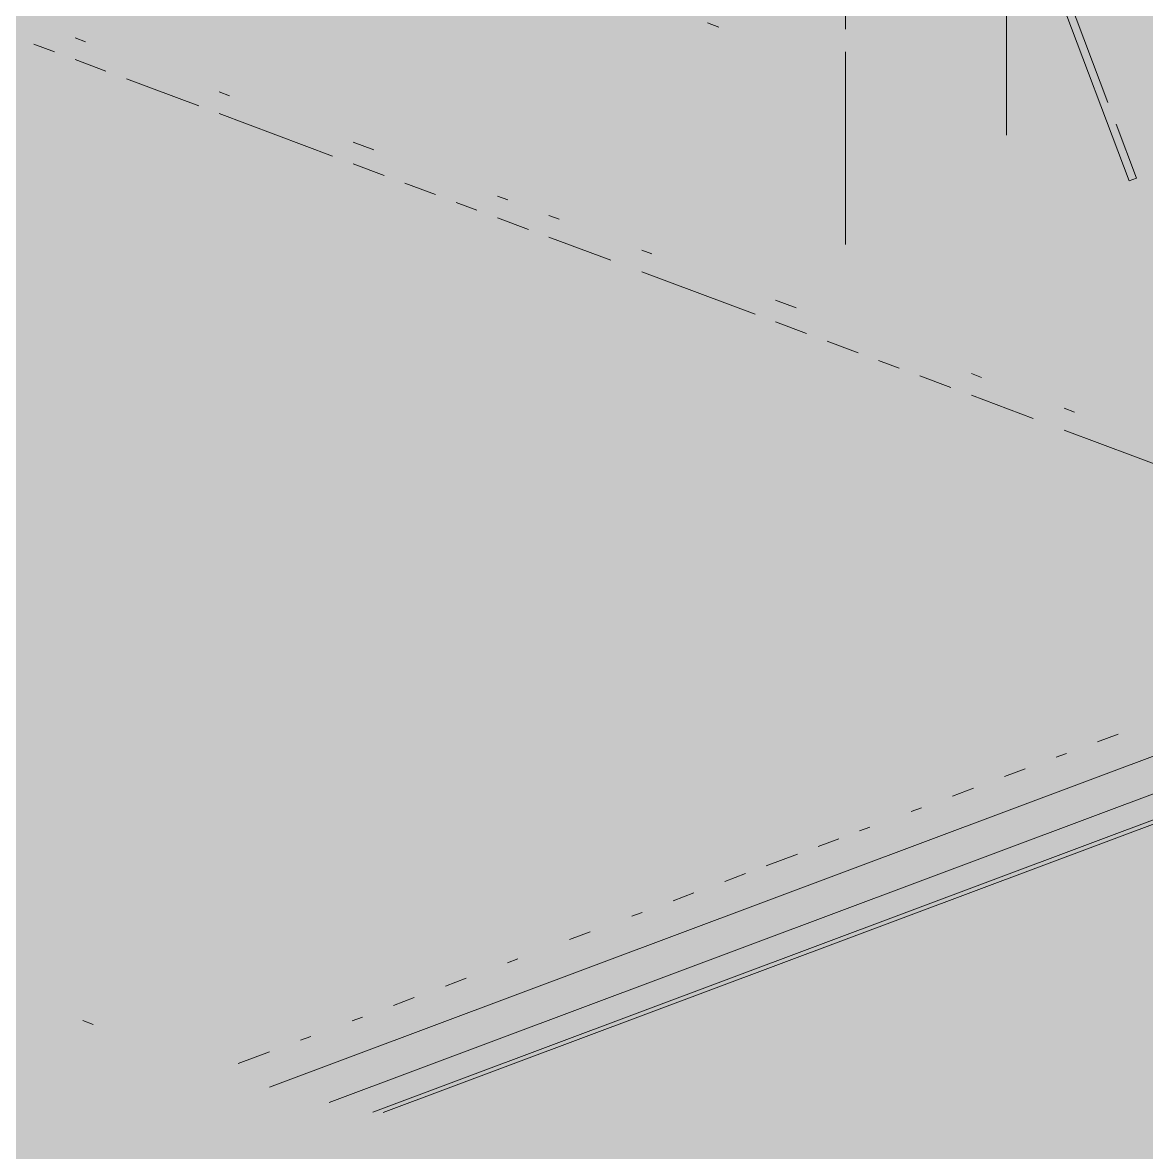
# Paper-space layout '03 3D Building and Roof' of a CAD drawing. Header units: millimetres. Extents: x 5 to 415, y 5 to 292.
# Drawn here: x 89.13 to 95.91, y 80.91 to 87.73 of the extents above; entities that cross this region are included whole.
import ezdxf

# ---------------------------------------------------------------- set-up
doc = ezdxf.new("R2010")
doc.units = ezdxf.units.MM
doc.layers.add('EXISTING', color=7, linetype='Continuous')
doc.layers.add('IMAGES', color=7, linetype='Continuous')

# ---------------------------------------------------------------- blocks, each defined once
blk = doc.blocks.new('SHEET_03')
at = {"layer": 'EXISTING', "color": 250, "lineweight": 9}
for p, q in [((95.0664, 87.0523), (95.0664, 90.4191)), ((95.0664, 88.7357), (95.0664, 87.0523)), ((95.8071, 86.7748), (95.0664, 88.7357)), ((95.1108, 88.7523), (95.6787, 87.249)), ((94.0943, 88.7219), (94.0943, 87.6913)), ((93.261, 87.7286), (93.3305, 87.7026)), ((89.3207, 87.5542), (89.1963, 87.6008)), ((89.445, 87.6387), (89.5072, 87.6154)), ((89.6316, 87.4377), (89.445, 87.5076)), ((94.0943, 87.5539), (94.0943, 87.4165)), ((90.1912, 87.2281), (89.7559, 87.3911)), ((94.0943, 87.4165), (94.0943, 86.3907)), ((90.3155, 87.3126), (90.3777, 87.2893)), ((90.9995, 86.9253), (90.3155, 87.1815)), ((95.728, 87.1183), (95.8515, 86.7915)), ((91.1238, 87.0098), (91.2482, 86.9632)), ((91.3104, 86.8088), (91.1238, 86.8787)), ((91.6213, 86.6924), (91.4347, 86.7622)), ((95.8515, 86.7915), (95.8071, 86.7748)), ((91.87, 86.5992), (91.7456, 86.6458)), ((91.9943, 86.6837), (92.0565, 86.6604)), ((92.1809, 86.4827), (91.9943, 86.5526)), ((92.3052, 86.5673), (92.3674, 86.544)), ((92.6783, 86.2964), (92.3052, 86.4362)), ((92.8648, 86.3576), (92.927, 86.3343)), ((93.5488, 85.9703), (92.8648, 86.2265)), ((93.6731, 86.0548), (93.7975, 86.0082)), ((93.8597, 85.8538), (93.6731, 85.9237)), ((94.1706, 85.7374), (93.984, 85.8073)), ((94.4193, 85.6442), (94.2949, 85.6908)), ((94.7302, 85.5278), (94.5436, 85.5976)), ((94.8545, 85.6123), (94.9167, 85.589)), ((95.2276, 85.3414), (94.8545, 85.4812)), ((95.4141, 85.4027), (95.4763, 85.3794)), ((96.0981, 85.0153), (95.4141, 85.2715)), ((90.6177, 81.3043), (98.3656, 84.2067)), ((98.6632, 84.0898), (90.9779, 81.2108)), ((91.2425, 81.153), (98.7405, 83.9618)), ((91.305, 81.151), (98.6155, 83.8895)), ((95.6163, 83.3895), (95.7413, 83.4363)), ((95.3664, 83.2959), (95.4289, 83.3193)), ((95.054, 83.1788), (95.1789, 83.2257)), ((94.7416, 83.0618), (94.8665, 83.1086)), ((94.4916, 82.9682), (94.5541, 82.9916)), ((94.1792, 82.8512), (94.2417, 82.8746)), ((93.9293, 82.7575), (94.0542, 82.8043)), ((93.6169, 82.6405), (93.8043, 82.7107)), ((93.3669, 82.5469), (93.4919, 82.5937)), ((93.0545, 82.4298), (93.1795, 82.4767)), ((92.8046, 82.3362), (92.8671, 82.3596)), ((92.4297, 82.1958), (92.5547, 82.2426)), ((92.0548, 82.0553), (92.1173, 82.0787)), ((91.6799, 81.9149), (91.8049, 81.9617)), ((91.3675, 81.7979), (91.4925, 81.8447)), ((91.1176, 81.7042), (91.18, 81.7276)), ((89.5534, 81.6826), (89.4912, 81.7059)), ((90.8051, 81.5872), (90.8676, 81.6106)), ((90.4303, 81.4468), (90.6177, 81.517))]:
    blk.add_line(p, q, dxfattribs=at)
at = {"layer": 'IMAGES', "color": 7}
for points in [[(93.9528, 87.4857), (94.2955, 87.4857), (93.9528, 90.5714), (94.2955, 90.5714)], [(94.2955, 87.4857), (94.4669, 87.4857), (94.2955, 90.4), (94.4669, 90.4)], [(94.4669, 87.4857), (94.8096, 87.4857), (94.4669, 90.2286), (94.8096, 90.2286)], [(94.8096, 87.4857), (94.981, 87.4857), (94.8096, 88.5143), (94.981, 88.5143)], [(94.981, 86.9714), (95.1523, 86.9714), (94.981, 88.1714), (95.1523, 88.1714)], [(95.6664, 87.6571), (95.8378, 87.6571), (95.6664, 88), (95.8378, 88)], [(88.8119, 87.6571), (89.1546, 87.6571), (88.8119, 87.8286), (89.1546, 87.8286)], [(89.1546, 87.6571), (89.326, 87.6571), (89.1546, 87.8286), (89.326, 87.8286)], [(89.326, 87.6571), (89.4974, 87.6571), (89.326, 87.8286), (89.4974, 87.8286)], [(89.4974, 87.6571), (89.6687, 87.6571), (89.4974, 87.8286), (89.6687, 87.8286)], [(89.6687, 87.6571), (89.8401, 87.6571), (89.6687, 87.8286), (89.8401, 87.8286)], [(89.8401, 87.6571), (90.3542, 87.6571), (89.8401, 87.8286), (90.3542, 87.8286)], [(90.3542, 87.6571), (90.5255, 87.6571), (90.3542, 87.8286), (90.5255, 87.8286)], [(90.5255, 87.6571), (92.0678, 87.6571), (90.5255, 87.8286), (92.0678, 87.8286)], [(92.0678, 87.6571), (92.4105, 87.6571), (92.0678, 87.8286), (92.4105, 87.8286)], [(92.4105, 87.6571), (92.5819, 87.6571), (92.4105, 87.8286), (92.5819, 87.8286)], [(92.5819, 87.6571), (92.7533, 87.6571), (92.5819, 87.8286), (92.7533, 87.8286)], [(92.7533, 87.6571), (92.9246, 87.6571), (92.7533, 87.8286), (92.9246, 87.8286)], [(92.9246, 87.6571), (93.096, 87.6571), (92.9246, 87.8286), (93.096, 87.8286)], [(93.096, 87.6571), (93.2674, 87.6571), (93.096, 87.8286), (93.2674, 87.8286)], [(93.2674, 87.6571), (93.4387, 87.6571), (93.2674, 87.8286), (93.4387, 87.8286)], [(93.4387, 87.6571), (93.6101, 87.6571), (93.4387, 87.8286), (93.6101, 87.8286)], [(93.6101, 87.6571), (93.9528, 87.6571), (93.6101, 87.8286), (93.9528, 87.8286)], [(95.1523, 87.4857), (95.3237, 87.4857), (95.1523, 87.8286), (95.3237, 87.8286)], [(95.3237, 87.6571), (95.4951, 87.6571), (95.3237, 87.8286), (95.4951, 87.8286)], [(95.4951, 87.6571), (95.6664, 87.6571), (95.4951, 87.8286), (95.6664, 87.8286)], [(95.8378, 87.6571), (97.7228, 87.6571), (95.8378, 87.8286), (97.7228, 87.8286)], [(88.9833, 87.3143), (89.1546, 87.3143), (88.9833, 87.6571), (89.1546, 87.6571)], [(89.1546, 87.4857), (89.4974, 87.4857), (89.1546, 87.6571), (89.4974, 87.6571)], [(89.4974, 87.4857), (89.8401, 87.4857), (89.4974, 87.6571), (89.8401, 87.6571)], [(89.8401, 87.4857), (90.8683, 87.4857), (89.8401, 87.6571), (90.8683, 87.6571)], [(90.8683, 87.4857), (91.3824, 87.4857), (90.8683, 87.6571), (91.3824, 87.6571)], [(91.3824, 87.4857), (91.5537, 87.4857), (91.3824, 87.6571), (91.5537, 87.6571)], [(91.5537, 87.4857), (92.5819, 87.4857), (91.5537, 87.6571), (92.5819, 87.6571)], [(92.5819, 87.4857), (92.7533, 87.4857), (92.5819, 87.6571), (92.7533, 87.6571)], [(92.7533, 87.4857), (92.9246, 87.4857), (92.7533, 87.6571), (92.9246, 87.6571)], [(92.9246, 87.4857), (93.096, 87.4857), (92.9246, 87.6571), (93.096, 87.6571)], [(93.096, 87.4857), (93.2674, 87.4857), (93.096, 87.6571), (93.2674, 87.6571)], [(93.2674, 87.4857), (93.4387, 87.4857), (93.2674, 87.6571), (93.4387, 87.6571)], [(93.4387, 87.4857), (93.6101, 87.4857), (93.4387, 87.6571), (93.6101, 87.6571)], [(93.6101, 87.4857), (93.7814, 87.4857), (93.6101, 87.6571), (93.7814, 87.6571)], [(93.7814, 87.4857), (93.9528, 87.4857), (93.7814, 87.6571), (93.9528, 87.6571)], [(95.3237, 87.4857), (95.4951, 87.4857), (95.3237, 87.6571), (95.4951, 87.6571)], [(95.4951, 87.4857), (95.6664, 87.4857), (95.4951, 87.6571), (95.6664, 87.6571)], [(95.6664, 87.4857), (95.8378, 87.4857), (95.6664, 87.6571), (95.8378, 87.6571)], [(95.8378, 87.4857), (97.3801, 87.4857), (95.8378, 87.6571), (97.3801, 87.6571)], [(89.1546, 87.3143), (89.326, 87.3143), (89.1546, 87.4857), (89.326, 87.4857)], [(89.326, 87.3143), (89.4974, 87.3143), (89.326, 87.4857), (89.4974, 87.4857)], [(89.4974, 87.3143), (89.6687, 87.3143), (89.4974, 87.4857), (89.6687, 87.4857)], [(89.6687, 87.3143), (90.1828, 87.3143), (89.6687, 87.4857), (90.1828, 87.4857)], [(90.1828, 87.3143), (90.5255, 87.3143), (90.1828, 87.4857), (90.5255, 87.4857)], [(90.5255, 87.3143), (90.6969, 87.3143), (90.5255, 87.4857), (90.6969, 87.4857)], [(90.6969, 87.3143), (91.211, 87.3143), (90.6969, 87.4857), (91.211, 87.4857)], [(91.211, 87.1429), (91.3824, 87.1429), (91.211, 87.4857), (91.3824, 87.4857)], [(91.3824, 87.3143), (91.5537, 87.3143), (91.3824, 87.4857), (91.5537, 87.4857)], [(91.5537, 87.3143), (91.7251, 87.3143), (91.5537, 87.4857), (91.7251, 87.4857)], [(91.7251, 87.3143), (93.2674, 87.3143), (91.7251, 87.4857), (93.2674, 87.4857)], [(93.2674, 87.3143), (93.6101, 87.3143), (93.2674, 87.4857), (93.6101, 87.4857)], [(93.6101, 87.3143), (93.7814, 87.3143), (93.6101, 87.4857), (93.7814, 87.4857)], [(93.7814, 87.3143), (93.9528, 87.3143), (93.7814, 87.4857), (93.9528, 87.4857)], [(93.9528, 87.3143), (94.2955, 87.3143), (93.9528, 87.4857), (94.2955, 87.4857)], [(94.2955, 87.3143), (94.4669, 87.3143), (94.2955, 87.4857), (94.4669, 87.4857)], [(94.4669, 87.3143), (94.6383, 87.3143), (94.4669, 87.4857), (94.6383, 87.4857)], [(94.6383, 87.3143), (94.981, 87.3143), (94.6383, 87.4857), (94.981, 87.4857)], [(95.1523, 87.3143), (95.3237, 87.3143), (95.1523, 87.4857), (95.3237, 87.4857)], [(95.3237, 87.3143), (95.4951, 87.3143), (95.3237, 87.4857), (95.4951, 87.4857)], [(95.4951, 87.3143), (95.6664, 87.3143), (95.4951, 87.4857), (95.6664, 87.4857)], [(95.6664, 87.3143), (95.8378, 87.3143), (95.6664, 87.4857), (95.8378, 87.4857)], [(95.8378, 86.9714), (96.0092, 86.9714), (95.8378, 87.4857), (96.0092, 87.4857)], [(88.9833, 87.1429), (89.326, 87.1429), (88.9833, 87.3143), (89.326, 87.3143)], [(89.326, 87.1429), (89.4974, 87.1429), (89.326, 87.3143), (89.4974, 87.3143)], [(89.4974, 87.1429), (89.6687, 87.1429), (89.4974, 87.3143), (89.6687, 87.3143)], [(89.6687, 87.1429), (89.8401, 87.1429), (89.6687, 87.3143), (89.8401, 87.3143)], [(89.8401, 87.1429), (90.1828, 87.1429), (89.8401, 87.3143), (90.1828, 87.3143)], [(90.1828, 87.1429), (90.3542, 87.1429), (90.1828, 87.3143), (90.3542, 87.3143)], [(90.3542, 87.1429), (90.5255, 87.1429), (90.3542, 87.3143), (90.5255, 87.3143)], [(90.5255, 87.1429), (90.8683, 87.1429), (90.5255, 87.3143), (90.8683, 87.3143)], [(90.8683, 87.1429), (91.0396, 87.1429), (90.8683, 87.3143), (91.0396, 87.3143)], [(91.0396, 87.1429), (91.211, 87.1429), (91.0396, 87.3143), (91.211, 87.3143)], [(91.3824, 87.1429), (91.5537, 87.1429), (91.3824, 87.3143), (91.5537, 87.3143)], [(91.5537, 87.1429), (91.7251, 87.1429), (91.5537, 87.3143), (91.7251, 87.3143)], [(91.7251, 87.1429), (93.6101, 87.1429), (91.7251, 87.3143), (93.6101, 87.3143)], [(93.6101, 87.1429), (93.7814, 87.1429), (93.6101, 87.3143), (93.7814, 87.3143)], [(93.7814, 86.4571), (93.9528, 86.4571), (93.7814, 87.3143), (93.9528, 87.3143)], [(93.9528, 87.1429), (94.1242, 87.1429), (93.9528, 87.3143), (94.1242, 87.3143)], [(94.1242, 87.1429), (94.2955, 87.1429), (94.1242, 87.3143), (94.2955, 87.3143)], [(94.2955, 87.1429), (94.6383, 87.1429), (94.2955, 87.3143), (94.6383, 87.3143)], [(94.6383, 87.1429), (94.981, 87.1429), (94.6383, 87.3143), (94.981, 87.3143)], [(95.1523, 87.1429), (95.4951, 87.1429), (95.1523, 87.3143), (95.4951, 87.3143)], [(95.4951, 87.1429), (95.6664, 87.1429), (95.4951, 87.3143), (95.6664, 87.3143)], [(95.6664, 87.1429), (95.8378, 87.1429), (95.6664, 87.3143), (95.8378, 87.3143)], [(88.6405, 86.9714), (89.8401, 86.9714), (88.6405, 87.1429), (89.8401, 87.1429)], [(89.8401, 86.9714), (90.0115, 86.9714), (89.8401, 87.1429), (90.0115, 87.1429)], [(90.0115, 86.9714), (90.1828, 86.9714), (90.0115, 87.1429), (90.1828, 87.1429)], [(90.1828, 86.9714), (90.5255, 86.9714), (90.1828, 87.1429), (90.5255, 87.1429)], [(90.5255, 86.9714), (90.6969, 86.9714), (90.5255, 87.1429), (90.6969, 87.1429)], [(90.6969, 86.9714), (90.8683, 86.9714), (90.6969, 87.1429), (90.8683, 87.1429)], [(90.8683, 86.9714), (91.0396, 86.9714), (90.8683, 87.1429), (91.0396, 87.1429)], [(91.0396, 86.9714), (91.211, 86.9714), (91.0396, 87.1429), (91.211, 87.1429)], [(91.211, 86.9714), (91.3824, 86.9714), (91.211, 87.1429), (91.3824, 87.1429)], [(91.3824, 86.9714), (91.5537, 86.9714), (91.3824, 87.1429), (91.5537, 87.1429)], [(91.5537, 86.9714), (91.7251, 86.9714), (91.5537, 87.1429), (91.7251, 87.1429)], [(91.7251, 86.9714), (91.8964, 86.9714), (91.7251, 87.1429), (91.8964, 87.1429)], [(91.8964, 86.9714), (92.0678, 86.9714), (91.8964, 87.1429), (92.0678, 87.1429)], [(92.0678, 86.9714), (92.2392, 86.9714), (92.0678, 87.1429), (92.2392, 87.1429)], [(92.2392, 86.9714), (93.7814, 86.9714), (92.2392, 87.1429), (93.7814, 87.1429)], [(93.9528, 86.6286), (94.2955, 86.6286), (93.9528, 87.1429), (94.2955, 87.1429)], [(94.2955, 86.9714), (94.4669, 86.9714), (94.2955, 87.1429), (94.4669, 87.1429)], [(94.4669, 86.9714), (94.6383, 86.9714), (94.4669, 87.1429), (94.6383, 87.1429)], [(94.6383, 86.9714), (94.981, 86.9714), (94.6383, 87.1429), (94.981, 87.1429)], [(95.1523, 86.9714), (95.3237, 86.9714), (95.1523, 87.1429), (95.3237, 87.1429)], [(95.3237, 86.9714), (95.4951, 86.9714), (95.3237, 87.1429), (95.4951, 87.1429)], [(95.4951, 86.9714), (95.6664, 86.9714), (95.4951, 87.1429), (95.6664, 87.1429)], [(95.6664, 86.9714), (95.8378, 86.9714), (95.6664, 87.1429), (95.8378, 87.1429)], [(87.7837, 86.8), (90.1828, 86.8), (87.7837, 86.9714), (90.1828, 86.9714)], [(90.1828, 86.8), (90.5255, 86.8), (90.1828, 86.9714), (90.5255, 86.9714)], [(90.5255, 86.8), (90.6969, 86.8), (90.5255, 86.9714), (90.6969, 86.9714)], [(90.6969, 86.8), (90.8683, 86.8), (90.6969, 86.9714), (90.8683, 86.9714)], [(90.8683, 86.8), (91.0396, 86.8), (90.8683, 86.9714), (91.0396, 86.9714)], [(91.0396, 86.8), (91.3824, 86.8), (91.0396, 86.9714), (91.3824, 86.9714)], [(91.3824, 86.8), (91.5537, 86.8), (91.3824, 86.9714), (91.5537, 86.9714)], [(91.5537, 86.8), (91.8964, 86.8), (91.5537, 86.9714), (91.8964, 86.9714)], [(91.8964, 86.8), (92.0678, 86.8), (91.8964, 86.9714), (92.0678, 86.9714)], [(92.0678, 86.8), (92.5819, 86.8), (92.0678, 86.9714), (92.5819, 86.9714)], [(92.5819, 86.8), (92.9246, 86.8), (92.5819, 86.9714), (92.9246, 86.9714)], [(92.9246, 86.8), (93.096, 86.8), (92.9246, 86.9714), (93.096, 86.9714)], [(93.096, 86.8), (93.2674, 86.8), (93.096, 86.9714), (93.2674, 86.9714)], [(93.2674, 86.8), (93.7814, 86.8), (93.2674, 86.9714), (93.7814, 86.9714)], [(94.2955, 86.2857), (94.4669, 86.2857), (94.2955, 86.9714), (94.4669, 86.9714)], [(94.4669, 86.8), (94.6383, 86.8), (94.4669, 86.9714), (94.6383, 86.9714)], [(94.6383, 86.8), (94.981, 86.8), (94.6383, 86.9714), (94.981, 86.9714)], [(94.981, 86.8), (95.1523, 86.8), (94.981, 86.9714), (95.1523, 86.9714)], [(95.1523, 86.8), (95.3237, 86.8), (95.1523, 86.9714), (95.3237, 86.9714)], [(95.3237, 86.8), (95.4951, 86.8), (95.3237, 86.9714), (95.4951, 86.9714)], [(95.4951, 86.6286), (95.6664, 86.6286), (95.4951, 86.9714), (95.6664, 86.9714)], [(95.6664, 86.6286), (95.8378, 86.6286), (95.6664, 86.9714), (95.8378, 86.9714)], [(95.8378, 86.8), (96.0092, 86.8), (95.8378, 86.9714), (96.0092, 86.9714)], [(87.441, 86.6286), (90.6969, 86.6286), (87.441, 86.8), (90.6969, 86.8)], [(90.6969, 86.6286), (90.8683, 86.6286), (90.6969, 86.8), (90.8683, 86.8)], [(90.8683, 86.6286), (91.0396, 86.6286), (90.8683, 86.8), (91.0396, 86.8)], [(91.0396, 86.6286), (91.3824, 86.6286), (91.0396, 86.8), (91.3824, 86.8)], [(91.3824, 86.6286), (91.7251, 86.6286), (91.3824, 86.8), (91.7251, 86.8)], [(91.7251, 86.6286), (92.0678, 86.6286), (91.7251, 86.8), (92.0678, 86.8)], [(92.0678, 86.6286), (92.4105, 86.6286), (92.0678, 86.8), (92.4105, 86.8)], [(92.4105, 86.6286), (92.5819, 86.6286), (92.4105, 86.8), (92.5819, 86.8)], [(92.5819, 86.6286), (93.096, 86.6286), (92.5819, 86.8), (93.096, 86.8)], [(93.096, 86.6286), (93.2674, 86.6286), (93.096, 86.8), (93.2674, 86.8)], [(93.2674, 86.6286), (93.4387, 86.6286), (93.2674, 86.8), (93.4387, 86.8)], [(93.4387, 86.6286), (93.7814, 86.6286), (93.4387, 86.8), (93.7814, 86.8)], [(94.4669, 86.6286), (94.981, 86.6286), (94.4669, 86.8), (94.981, 86.8)], [(94.981, 86.6286), (95.1523, 86.6286), (94.981, 86.8), (95.1523, 86.8)], [(95.1523, 86.6286), (95.4951, 86.6286), (95.1523, 86.8), (95.4951, 86.8)], [(95.8378, 86.6286), (96.0092, 86.6286), (95.8378, 86.8), (96.0092, 86.8)], [(87.2696, 86.4571), (91.211, 86.4571), (87.2696, 86.6286), (91.211, 86.6286)], [(91.211, 86.4571), (91.3824, 86.4571), (91.211, 86.6286), (91.3824, 86.6286)], [(91.3824, 86.4571), (91.5537, 86.4571), (91.3824, 86.6286), (91.5537, 86.6286)], [(91.5537, 86.4571), (91.7251, 86.4571), (91.5537, 86.6286), (91.7251, 86.6286)], [(91.7251, 86.4571), (91.8964, 86.4571), (91.7251, 86.6286), (91.8964, 86.6286)], [(91.8964, 86.4571), (92.0678, 86.4571), (91.8964, 86.6286), (92.0678, 86.6286)], [(92.0678, 86.4571), (92.2392, 86.4571), (92.0678, 86.6286), (92.2392, 86.6286)], [(92.2392, 86.4571), (92.4105, 86.4571), (92.2392, 86.6286), (92.4105, 86.6286)], [(92.4105, 86.4571), (92.5819, 86.4571), (92.4105, 86.6286), (92.5819, 86.6286)], [(92.5819, 86.4571), (93.096, 86.4571), (92.5819, 86.6286), (93.096, 86.6286)], [(93.096, 86.4571), (93.2674, 86.4571), (93.096, 86.6286), (93.2674, 86.6286)], [(93.2674, 86.4571), (93.4387, 86.4571), (93.2674, 86.6286), (93.4387, 86.6286)], [(93.4387, 86.4571), (93.6101, 86.4571), (93.4387, 86.6286), (93.6101, 86.6286)], [(93.6101, 86.4571), (93.7814, 86.4571), (93.6101, 86.6286), (93.7814, 86.6286)], [(93.9528, 86.4571), (94.1242, 86.4571), (93.9528, 86.6286), (94.1242, 86.6286)], [(94.1242, 86.4571), (94.2955, 86.4571), (94.1242, 86.6286), (94.2955, 86.6286)], [(94.4669, 86.4571), (95.4951, 86.4571), (94.4669, 86.6286), (95.4951, 86.6286)], [(95.4951, 86.4571), (95.8378, 86.4571), (95.4951, 86.6286), (95.8378, 86.6286)], [(95.8378, 86.4571), (96.0092, 86.4571), (95.8378, 86.6286), (96.0092, 86.6286)], [(86.4128, 86.2857), (91.7251, 86.2857), (86.4128, 86.4571), (91.7251, 86.4571)], [(91.7251, 86.2857), (91.8964, 86.2857), (91.7251, 86.4571), (91.8964, 86.4571)], [(91.8964, 86.2857), (92.0678, 86.2857), (91.8964, 86.4571), (92.0678, 86.4571)], [(92.0678, 86.2857), (92.2392, 86.2857), (92.0678, 86.4571), (92.2392, 86.4571)], [(92.2392, 86.2857), (92.4105, 86.2857), (92.2392, 86.4571), (92.4105, 86.4571)], [(92.4105, 86.2857), (92.5819, 86.2857), (92.4105, 86.4571), (92.5819, 86.4571)], [(92.5819, 86.2857), (92.7533, 86.2857), (92.5819, 86.4571), (92.7533, 86.4571)], [(92.7533, 86.2857), (92.9246, 86.2857), (92.7533, 86.4571), (92.9246, 86.4571)], [(92.9246, 86.2857), (93.096, 86.2857), (92.9246, 86.4571), (93.096, 86.4571)], [(93.096, 86.2857), (93.4387, 86.2857), (93.096, 86.4571), (93.4387, 86.4571)], [(93.4387, 86.2857), (93.7814, 86.2857), (93.4387, 86.4571), (93.7814, 86.4571)], [(93.7814, 86.2857), (93.9528, 86.2857), (93.7814, 86.4571), (93.9528, 86.4571)], [(93.9528, 86.2857), (94.2955, 86.2857), (93.9528, 86.4571), (94.2955, 86.4571)], [(94.4669, 86.2857), (95.8378, 86.2857), (94.4669, 86.4571), (95.8378, 86.4571)], [(95.8378, 86.2857), (96.1805, 86.2857), (95.8378, 86.4571), (96.1805, 86.4571)], [(86.4128, 86.1143), (92.0678, 86.1143), (86.4128, 86.2857), (92.0678, 86.2857)], [(92.0678, 86.1143), (92.2392, 86.1143), (92.0678, 86.2857), (92.2392, 86.2857)], [(92.2392, 86.1143), (92.4105, 86.1143), (92.2392, 86.2857), (92.4105, 86.2857)], [(92.4105, 86.1143), (92.5819, 86.1143), (92.4105, 86.2857), (92.5819, 86.2857)], [(92.5819, 86.1143), (92.7533, 86.1143), (92.5819, 86.2857), (92.7533, 86.2857)], [(92.7533, 86.1143), (92.9246, 86.1143), (92.7533, 86.2857), (92.9246, 86.2857)], [(92.9246, 86.1143), (93.096, 86.1143), (92.9246, 86.2857), (93.096, 86.2857)], [(93.096, 86.1143), (93.2674, 86.1143), (93.096, 86.2857), (93.2674, 86.2857)], [(93.2674, 86.1143), (93.4387, 86.1143), (93.2674, 86.2857), (93.4387, 86.2857)], [(93.4387, 86.1143), (93.6101, 86.1143), (93.4387, 86.2857), (93.6101, 86.2857)], [(93.6101, 86.1143), (94.2955, 86.1143), (93.6101, 86.2857), (94.2955, 86.2857)], [(94.2955, 86.1143), (94.6383, 86.1143), (94.2955, 86.2857), (94.6383, 86.2857)], [(94.6383, 86.1143), (96.3519, 86.1143), (94.6383, 86.2857), (96.3519, 86.2857)], [(85.7274, 85.9429), (92.5819, 85.9429), (85.7274, 86.1143), (92.5819, 86.1143)], [(92.5819, 85.9429), (92.7533, 85.9429), (92.5819, 86.1143), (92.7533, 86.1143)], [(92.7533, 85.9429), (92.9246, 85.9429), (92.7533, 86.1143), (92.9246, 86.1143)], [(92.9246, 85.9429), (93.096, 85.9429), (92.9246, 86.1143), (93.096, 86.1143)], [(93.096, 85.9429), (93.4387, 85.9429), (93.096, 86.1143), (93.4387, 86.1143)], [(93.4387, 85.9429), (93.6101, 85.9429), (93.4387, 86.1143), (93.6101, 86.1143)], [(93.6101, 85.9429), (93.7814, 85.9429), (93.6101, 86.1143), (93.7814, 86.1143)], [(93.7814, 85.9429), (93.9528, 85.9429), (93.7814, 86.1143), (93.9528, 86.1143)], [(93.9528, 85.9429), (94.1242, 85.9429), (93.9528, 86.1143), (94.1242, 86.1143)], [(94.1242, 85.9429), (94.4669, 85.9429), (94.1242, 86.1143), (94.4669, 86.1143)], [(94.4669, 85.9429), (94.6383, 85.9429), (94.4669, 86.1143), (94.6383, 86.1143)], [(94.6383, 85.9429), (94.8096, 85.9429), (94.6383, 86.1143), (94.8096, 86.1143)], [(94.8096, 85.9429), (94.981, 85.9429), (94.8096, 86.1143), (94.981, 86.1143)], [(94.981, 85.9429), (95.1523, 85.9429), (94.981, 86.1143), (95.1523, 86.1143)], [(95.1523, 85.9429), (96.866, 85.9429), (95.1523, 86.1143), (96.866, 86.1143)], [(85.2133, 85.7714), (92.7533, 85.7714), (85.2133, 85.9429), (92.7533, 85.9429)], [(92.7533, 85.7714), (92.9246, 85.7714), (92.7533, 85.9429), (92.9246, 85.9429)], [(92.9246, 85.7714), (93.2674, 85.7714), (92.9246, 85.9429), (93.2674, 85.9429)], [(93.2674, 85.7714), (93.4387, 85.7714), (93.2674, 85.9429), (93.4387, 85.9429)], [(93.4387, 85.7714), (93.6101, 85.7714), (93.4387, 85.9429), (93.6101, 85.9429)], [(93.6101, 85.7714), (93.9528, 85.7714), (93.6101, 85.9429), (93.9528, 85.9429)], [(93.9528, 85.7714), (94.4669, 85.7714), (93.9528, 85.9429), (94.4669, 85.9429)], [(94.4669, 85.7714), (94.6383, 85.7714), (94.4669, 85.9429), (94.6383, 85.9429)], [(94.6383, 85.7714), (94.8096, 85.7714), (94.6383, 85.9429), (94.8096, 85.9429)], [(94.8096, 85.7714), (94.981, 85.7714), (94.8096, 85.9429), (94.981, 85.9429)], [(94.981, 85.7714), (95.1523, 85.7714), (94.981, 85.9429), (95.1523, 85.9429)], [(95.1523, 85.7714), (95.4951, 85.7714), (95.1523, 85.9429), (95.4951, 85.9429)], [(95.4951, 85.7714), (97.2087, 85.7714), (95.4951, 85.9429), (97.2087, 85.9429)], [(84.6992, 85.6), (92.2392, 85.6), (84.6992, 85.7714), (92.2392, 85.7714)], [(92.2392, 85.6), (92.4105, 85.6), (92.2392, 85.7714), (92.4105, 85.7714)], [(92.4105, 85.6), (92.5819, 85.6), (92.4105, 85.7714), (92.5819, 85.7714)], [(92.5819, 85.6), (92.7533, 85.6), (92.5819, 85.7714), (92.7533, 85.7714)], [(92.7533, 85.6), (92.9246, 85.6), (92.7533, 85.7714), (92.9246, 85.7714)], [(92.9246, 85.6), (93.096, 85.6), (92.9246, 85.7714), (93.096, 85.7714)], [(93.096, 85.6), (93.2674, 85.6), (93.096, 85.7714), (93.2674, 85.7714)], [(93.2674, 85.6), (93.4387, 85.6), (93.2674, 85.7714), (93.4387, 85.7714)], [(93.4387, 85.6), (93.6101, 85.6), (93.4387, 85.7714), (93.6101, 85.7714)], [(93.6101, 85.6), (93.9528, 85.6), (93.6101, 85.7714), (93.9528, 85.7714)], [(93.9528, 85.6), (94.4669, 85.6), (93.9528, 85.7714), (94.4669, 85.7714)], [(94.4669, 85.6), (94.6383, 85.6), (94.4669, 85.7714), (94.6383, 85.7714)], [(94.6383, 85.6), (94.8096, 85.6), (94.6383, 85.7714), (94.8096, 85.7714)], [(94.8096, 85.6), (94.981, 85.6), (94.8096, 85.7714), (94.981, 85.7714)], [(94.981, 85.6), (95.1523, 85.6), (94.981, 85.7714), (95.1523, 85.7714)], [(95.1523, 85.6), (95.8378, 85.6), (95.1523, 85.7714), (95.8378, 85.7714)], [(95.8378, 85.6), (96.0092, 85.6), (95.8378, 85.7714), (96.0092, 85.7714)], [(84.3565, 85.4286), (92.0678, 85.4286), (84.3565, 85.6), (92.0678, 85.6)], [(92.0678, 85.4286), (92.2392, 85.4286), (92.0678, 85.6), (92.2392, 85.6)], [(92.2392, 85.4286), (92.4105, 85.4286), (92.2392, 85.6), (92.4105, 85.6)], [(92.4105, 85.4286), (92.5819, 85.4286), (92.4105, 85.6), (92.5819, 85.6)], [(92.5819, 85.4286), (92.7533, 85.4286), (92.5819, 85.6), (92.7533, 85.6)], [(92.7533, 85.4286), (92.9246, 85.4286), (92.7533, 85.6), (92.9246, 85.6)], [(92.9246, 85.4286), (93.2674, 85.4286), (92.9246, 85.6), (93.2674, 85.6)], [(93.2674, 85.4286), (93.9528, 85.4286), (93.2674, 85.6), (93.9528, 85.6)], [(93.9528, 85.4286), (94.1242, 85.4286), (93.9528, 85.6), (94.1242, 85.6)], [(94.1242, 85.4286), (94.2955, 85.4286), (94.1242, 85.6), (94.2955, 85.6)], [(94.2955, 85.4286), (94.6383, 85.4286), (94.2955, 85.6), (94.6383, 85.6)], [(94.6383, 85.4286), (94.8096, 85.4286), (94.6383, 85.6), (94.8096, 85.6)], [(94.8096, 85.4286), (95.1523, 85.4286), (94.8096, 85.6), (95.1523, 85.6)], [(95.1523, 85.4286), (96.1805, 85.4286), (95.1523, 85.6), (96.1805, 85.6)], [(84.0137, 85.2571), (91.5537, 85.2571), (84.0137, 85.4286), (91.5537, 85.4286)], [(91.5537, 85.2571), (91.7251, 85.2571), (91.5537, 85.4286), (91.7251, 85.4286)], [(91.7251, 85.2571), (91.8964, 85.2571), (91.7251, 85.4286), (91.8964, 85.4286)], [(91.8964, 85.2571), (92.0678, 85.2571), (91.8964, 85.4286), (92.0678, 85.4286)], [(92.0678, 85.2571), (92.2392, 85.2571), (92.0678, 85.4286), (92.2392, 85.4286)], [(92.2392, 85.2571), (92.4105, 85.2571), (92.2392, 85.4286), (92.4105, 85.4286)], [(92.4105, 85.2571), (92.5819, 85.2571), (92.4105, 85.4286), (92.5819, 85.4286)], [(92.5819, 85.2571), (92.7533, 85.2571), (92.5819, 85.4286), (92.7533, 85.4286)], [(92.7533, 85.2571), (92.9246, 85.2571), (92.7533, 85.4286), (92.9246, 85.4286)], [(92.9246, 85.2571), (94.1242, 85.2571), (92.9246, 85.4286), (94.1242, 85.4286)], [(94.1242, 85.2571), (94.2955, 85.2571), (94.1242, 85.4286), (94.2955, 85.4286)], [(94.2955, 85.2571), (94.4669, 85.2571), (94.2955, 85.4286), (94.4669, 85.4286)], [(94.4669, 85.2571), (94.6383, 85.2571), (94.4669, 85.4286), (94.6383, 85.4286)], [(94.6383, 85.2571), (94.8096, 85.2571), (94.6383, 85.4286), (94.8096, 85.4286)], [(94.8096, 85.2571), (95.3237, 85.2571), (94.8096, 85.4286), (95.3237, 85.4286)], [(95.3237, 85.2571), (95.4951, 85.2571), (95.3237, 85.4286), (95.4951, 85.4286)], [(95.4951, 85.2571), (95.6664, 85.2571), (95.4951, 85.4286), (95.6664, 85.4286)], [(95.6664, 85.2571), (95.8378, 85.2571), (95.6664, 85.4286), (95.8378, 85.4286)], [(95.8378, 85.2571), (96.0092, 85.2571), (95.8378, 85.4286), (96.0092, 85.4286)], [(83.4997, 85.0857), (91.0396, 85.0857), (83.4997, 85.2571), (91.0396, 85.2571)], [(91.0396, 85.0857), (91.211, 85.0857), (91.0396, 85.2571), (91.211, 85.2571)], [(91.211, 85.0857), (91.5537, 85.0857), (91.211, 85.2571), (91.5537, 85.2571)], [(91.5537, 85.0857), (91.7251, 85.0857), (91.5537, 85.2571), (91.7251, 85.2571)], [(91.7251, 85.0857), (91.8964, 85.0857), (91.7251, 85.2571), (91.8964, 85.2571)], [(91.8964, 85.0857), (92.2392, 85.0857), (91.8964, 85.2571), (92.2392, 85.2571)], [(92.2392, 85.0857), (92.4105, 85.0857), (92.2392, 85.2571), (92.4105, 85.2571)], [(92.4105, 85.0857), (94.8096, 85.0857), (92.4105, 85.2571), (94.8096, 85.2571)], [(94.8096, 85.0857), (94.981, 85.0857), (94.8096, 85.2571), (94.981, 85.2571)], [(94.981, 85.0857), (95.1523, 85.0857), (94.981, 85.2571), (95.1523, 85.2571)], [(95.1523, 85.0857), (95.3237, 85.0857), (95.1523, 85.2571), (95.3237, 85.2571)], [(95.3237, 85.0857), (95.4951, 85.0857), (95.3237, 85.2571), (95.4951, 85.2571)], [(95.4951, 85.0857), (96.0092, 85.0857), (95.4951, 85.2571), (96.0092, 85.2571)], [(82.9856, 84.9143), (90.5255, 84.9143), (82.9856, 85.0857), (90.5255, 85.0857)], [(90.5255, 84.9143), (90.6969, 84.9143), (90.5255, 85.0857), (90.6969, 85.0857)], [(90.6969, 84.9143), (90.8683, 84.9143), (90.6969, 85.0857), (90.8683, 85.0857)], [(90.8683, 84.9143), (91.0396, 84.9143), (90.8683, 85.0857), (91.0396, 85.0857)], [(91.0396, 84.9143), (91.211, 84.9143), (91.0396, 85.0857), (91.211, 85.0857)], [(91.211, 84.9143), (91.5537, 84.9143), (91.211, 85.0857), (91.5537, 85.0857)], [(91.5537, 84.9143), (91.7251, 84.9143), (91.5537, 85.0857), (91.7251, 85.0857)], [(91.7251, 84.9143), (92.0678, 84.9143), (91.7251, 85.0857), (92.0678, 85.0857)], [(92.0678, 84.9143), (92.2392, 84.9143), (92.0678, 85.0857), (92.2392, 85.0857)], [(92.2392, 84.9143), (95.1523, 84.9143), (92.2392, 85.0857), (95.1523, 85.0857)], [(95.1523, 84.9143), (95.4951, 84.9143), (95.1523, 85.0857), (95.4951, 85.0857)], [(95.4951, 84.9143), (95.6664, 84.9143), (95.4951, 85.0857), (95.6664, 85.0857)], [(95.6664, 84.9143), (96.0092, 84.9143), (95.6664, 85.0857), (96.0092, 85.0857)], [(82.6428, 84.7429), (90.0115, 84.7429), (82.6428, 84.9143), (90.0115, 84.9143)], [(90.0115, 84.7429), (90.1828, 84.7429), (90.0115, 84.9143), (90.1828, 84.9143)], [(90.1828, 84.7429), (90.3542, 84.7429), (90.1828, 84.9143), (90.3542, 84.9143)], [(90.3542, 84.7429), (90.5255, 84.7429), (90.3542, 84.9143), (90.5255, 84.9143)], [(90.5255, 84.7429), (90.6969, 84.7429), (90.5255, 84.9143), (90.6969, 84.9143)], [(90.6969, 84.7429), (91.0396, 84.7429), (90.6969, 84.9143), (91.0396, 84.9143)], [(91.0396, 84.7429), (91.211, 84.7429), (91.0396, 84.9143), (91.211, 84.9143)], [(91.211, 84.7429), (91.5537, 84.7429), (91.211, 84.9143), (91.5537, 84.9143)], [(91.5537, 84.7429), (91.7251, 84.7429), (91.5537, 84.9143), (91.7251, 84.9143)], [(91.7251, 84.7429), (95.6664, 84.7429), (91.7251, 84.9143), (95.6664, 84.9143)], [(95.6664, 84.7429), (95.8378, 84.7429), (95.6664, 84.9143), (95.8378, 84.9143)], [(95.8378, 84.7429), (96.0092, 84.7429), (95.8378, 84.9143), (96.0092, 84.9143)], [(82.3001, 84.5714), (89.6687, 84.5714), (82.3001, 84.7429), (89.6687, 84.7429)], [(89.6687, 84.5714), (89.8401, 84.5714), (89.6687, 84.7429), (89.8401, 84.7429)], [(89.8401, 84.5714), (90.0115, 84.5714), (89.8401, 84.7429), (90.0115, 84.7429)], [(90.0115, 84.5714), (90.1828, 84.5714), (90.0115, 84.7429), (90.1828, 84.7429)], [(90.1828, 84.5714), (90.3542, 84.5714), (90.1828, 84.7429), (90.3542, 84.7429)], [(90.3542, 84.5714), (90.5255, 84.5714), (90.3542, 84.7429), (90.5255, 84.7429)], [(90.5255, 84.5714), (90.6969, 84.5714), (90.5255, 84.7429), (90.6969, 84.7429)], [(90.6969, 84.5714), (91.0396, 84.5714), (90.6969, 84.7429), (91.0396, 84.7429)], [(91.0396, 84.5714), (91.211, 84.5714), (91.0396, 84.7429), (91.211, 84.7429)], [(91.211, 84.5714), (96.0092, 84.5714), (91.211, 84.7429), (96.0092, 84.7429)], [(82.8142, 84.4), (89.1546, 84.4), (82.8142, 84.5714), (89.1546, 84.5714)], [(89.1546, 84.4), (89.4974, 84.4), (89.1546, 84.5714), (89.4974, 84.5714)], [(89.4974, 84.4), (89.6687, 84.4), (89.4974, 84.5714), (89.6687, 84.5714)], [(89.6687, 84.4), (89.8401, 84.4), (89.6687, 84.5714), (89.8401, 84.5714)], [(89.8401, 84.4), (90.0115, 84.4), (89.8401, 84.5714), (90.0115, 84.5714)], [(90.0115, 84.4), (90.1828, 84.4), (90.0115, 84.5714), (90.1828, 84.5714)], [(90.1828, 84.4), (90.6969, 84.4), (90.1828, 84.5714), (90.6969, 84.5714)], [(90.6969, 84.4), (96.5233, 84.4), (90.6969, 84.5714), (96.5233, 84.5714)], [(88.9833, 84.2286), (89.1546, 84.2286), (88.9833, 84.4), (89.1546, 84.4)], [(89.1546, 84.2286), (89.4974, 84.2286), (89.1546, 84.4), (89.4974, 84.4)], [(89.4974, 84.2286), (89.6687, 84.2286), (89.4974, 84.4), (89.6687, 84.4)], [(89.6687, 84.2286), (89.8401, 84.2286), (89.6687, 84.4), (89.8401, 84.4)], [(89.8401, 84.2286), (90.1828, 84.2286), (89.8401, 84.4), (90.1828, 84.4)], [(90.1828, 84.2286), (97.0373, 84.2286), (90.1828, 84.4), (97.0373, 84.4)], [(88.9833, 84.0571), (89.1546, 84.0571), (88.9833, 84.2286), (89.1546, 84.2286)], [(89.1546, 84.0571), (89.326, 84.0571), (89.1546, 84.2286), (89.326, 84.2286)], [(89.326, 84.0571), (89.6687, 84.0571), (89.326, 84.2286), (89.6687, 84.2286)], [(89.6687, 84.0571), (89.8401, 84.0571), (89.6687, 84.2286), (89.8401, 84.2286)], [(89.8401, 84.0571), (96.6946, 84.0571), (89.8401, 84.2286), (96.6946, 84.2286)], [(88.9833, 83.8857), (89.326, 83.8857), (88.9833, 84.0571), (89.326, 84.0571)], [(89.326, 83.8857), (96.1805, 83.8857), (89.326, 84.0571), (96.1805, 84.0571)], [(88.8119, 83.7143), (95.8378, 83.7143), (88.8119, 83.8857), (95.8378, 83.8857)], [(95.8378, 83.7143), (96.0092, 83.7143), (95.8378, 83.8857), (96.0092, 83.8857)], [(88.4692, 83.5429), (95.1523, 83.5429), (88.4692, 83.7143), (95.1523, 83.7143)], [(95.1523, 83.5429), (95.4951, 83.5429), (95.1523, 83.7143), (95.4951, 83.7143)], [(95.4951, 83.5429), (95.6664, 83.5429), (95.4951, 83.7143), (95.6664, 83.7143)], [(95.6664, 83.5429), (95.8378, 83.5429), (95.6664, 83.7143), (95.8378, 83.7143)], [(95.8378, 83.5429), (96.0092, 83.5429), (95.8378, 83.7143), (96.0092, 83.7143)], [(87.9551, 83.3714), (94.8096, 83.3714), (87.9551, 83.5429), (94.8096, 83.5429)], [(94.8096, 83.3714), (94.981, 83.3714), (94.8096, 83.5429), (94.981, 83.5429)], [(94.981, 83.3714), (95.1523, 83.3714), (94.981, 83.5429), (95.1523, 83.5429)], [(95.1523, 83.3714), (95.3237, 83.3714), (95.1523, 83.5429), (95.3237, 83.5429)], [(95.3237, 83.3714), (95.4951, 83.3714), (95.3237, 83.5429), (95.4951, 83.5429)], [(95.4951, 83.3714), (95.8378, 83.3714), (95.4951, 83.5429), (95.8378, 83.5429)], [(95.8378, 83.3714), (96.0092, 83.3714), (95.8378, 83.5429), (96.0092, 83.5429)], [(87.6124, 83.2), (94.2955, 83.2), (87.6124, 83.3714), (94.2955, 83.3714)], [(94.2955, 83.2), (94.6383, 83.2), (94.2955, 83.3714), (94.6383, 83.3714)], [(94.6383, 83.2), (94.8096, 83.2), (94.6383, 83.3714), (94.8096, 83.3714)], [(94.8096, 83.2), (94.981, 83.2), (94.8096, 83.3714), (94.981, 83.3714)], [(94.981, 83.2), (95.1523, 83.2), (94.981, 83.3714), (95.1523, 83.3714)], [(95.1523, 83.2), (95.3237, 83.2), (95.1523, 83.3714), (95.3237, 83.3714)], [(95.3237, 83.2), (95.4951, 83.2), (95.3237, 83.3714), (95.4951, 83.3714)], [(95.4951, 83.2), (95.6664, 83.2), (95.4951, 83.3714), (95.6664, 83.3714)], [(95.6664, 83.2), (95.8378, 83.2), (95.6664, 83.3714), (95.8378, 83.3714)], [(95.8378, 83.2), (96.0092, 83.2), (95.8378, 83.3714), (96.0092, 83.3714)], [(87.0983, 83.0286), (93.7814, 83.0286), (87.0983, 83.2), (93.7814, 83.2)], [(93.7814, 83.0286), (94.1242, 83.0286), (93.7814, 83.2), (94.1242, 83.2)], [(94.1242, 83.0286), (94.2955, 83.0286), (94.1242, 83.2), (94.2955, 83.2)], [(94.2955, 83.0286), (94.6383, 83.0286), (94.2955, 83.2), (94.6383, 83.2)], [(94.6383, 83.0286), (94.8096, 83.0286), (94.6383, 83.2), (94.8096, 83.2)], [(94.8096, 83.0286), (95.8378, 83.0286), (94.8096, 83.2), (95.8378, 83.2)], [(95.8378, 83.0286), (96.1805, 83.0286), (95.8378, 83.2), (96.1805, 83.2)], [(86.9269, 82.8571), (93.4387, 82.8571), (86.9269, 83.0286), (93.4387, 83.0286)], [(93.4387, 82.8571), (93.6101, 82.8571), (93.4387, 83.0286), (93.6101, 83.0286)], [(93.6101, 82.8571), (93.7814, 82.8571), (93.6101, 83.0286), (93.7814, 83.0286)], [(93.7814, 82.6857), (93.9528, 82.6857), (93.7814, 83.0286), (93.9528, 83.0286)], [(93.9528, 82.8571), (94.1242, 82.8571), (93.9528, 83.0286), (94.1242, 83.0286)], [(94.1242, 82.8571), (94.2955, 82.8571), (94.1242, 83.0286), (94.2955, 83.0286)], [(94.2955, 82.8571), (94.4669, 82.8571), (94.2955, 83.0286), (94.4669, 83.0286)], [(94.4669, 82.8571), (94.981, 82.8571), (94.4669, 83.0286), (94.981, 83.0286)], [(94.981, 82.8571), (95.3237, 82.8571), (94.981, 83.0286), (95.3237, 83.0286)], [(95.3237, 82.8571), (95.4951, 82.8571), (95.3237, 83.0286), (95.4951, 83.0286)], [(95.4951, 82.8571), (95.6664, 82.8571), (95.4951, 83.0286), (95.6664, 83.0286)], [(95.6664, 82.8571), (95.8378, 82.8571), (95.6664, 83.0286), (95.8378, 83.0286)], [(95.8378, 82.8571), (96.3519, 82.8571), (95.8378, 83.0286), (96.3519, 83.0286)], [(87.441, 82.6857), (92.9246, 82.6857), (87.441, 82.8571), (92.9246, 82.8571)], [(92.9246, 82.6857), (93.096, 82.6857), (92.9246, 82.8571), (93.096, 82.8571)], [(93.096, 82.6857), (93.2674, 82.6857), (93.096, 82.8571), (93.2674, 82.8571)], [(93.2674, 82.6857), (93.4387, 82.6857), (93.2674, 82.8571), (93.4387, 82.8571)], [(93.4387, 82.6857), (93.6101, 82.6857), (93.4387, 82.8571), (93.6101, 82.8571)], [(93.6101, 82.6857), (93.7814, 82.6857), (93.6101, 82.8571), (93.7814, 82.8571)], [(93.9528, 82.6857), (94.6383, 82.6857), (93.9528, 82.8571), (94.6383, 82.8571)], [(94.6383, 82.6857), (95.3237, 82.6857), (94.6383, 82.8571), (95.3237, 82.8571)], [(95.3237, 82.6857), (95.4951, 82.6857), (95.3237, 82.8571), (95.4951, 82.8571)], [(95.4951, 82.6857), (95.8378, 82.6857), (95.4951, 82.8571), (95.8378, 82.8571)], [(95.8378, 82.6857), (96.0092, 82.6857), (95.8378, 82.8571), (96.0092, 82.8571)], [(87.9551, 82.5143), (92.4105, 82.5143), (87.9551, 82.6857), (92.4105, 82.6857)], [(92.4105, 82.5143), (92.5819, 82.5143), (92.4105, 82.6857), (92.5819, 82.6857)], [(92.5819, 82.5143), (92.7533, 82.5143), (92.5819, 82.6857), (92.7533, 82.6857)], [(92.7533, 82.3429), (92.9246, 82.3429), (92.7533, 82.6857), (92.9246, 82.6857)], [(92.9246, 82.5143), (93.096, 82.5143), (92.9246, 82.6857), (93.096, 82.6857)], [(93.096, 82.5143), (93.2674, 82.5143), (93.096, 82.6857), (93.2674, 82.6857)], [(93.2674, 82.5143), (93.4387, 82.5143), (93.2674, 82.6857), (93.4387, 82.6857)], [(93.4387, 82.5143), (93.6101, 82.5143), (93.4387, 82.6857), (93.6101, 82.6857)], [(93.6101, 82.5143), (93.9528, 82.5143), (93.6101, 82.6857), (93.9528, 82.6857)], [(93.9528, 82.3429), (94.2955, 82.3429), (93.9528, 82.6857), (94.2955, 82.6857)], [(94.2955, 82.5143), (94.6383, 82.5143), (94.2955, 82.6857), (94.6383, 82.6857)], [(94.6383, 82.5143), (94.8096, 82.5143), (94.6383, 82.6857), (94.8096, 82.6857)], [(94.8096, 82.5143), (94.981, 82.5143), (94.8096, 82.6857), (94.981, 82.6857)], [(94.981, 82.5143), (95.3237, 82.5143), (94.981, 82.6857), (95.3237, 82.6857)], [(95.3237, 82.5143), (95.4951, 82.5143), (95.3237, 82.6857), (95.4951, 82.6857)], [(95.4951, 82.5143), (95.6664, 82.5143), (95.4951, 82.6857), (95.6664, 82.6857)], [(95.6664, 82.5143), (95.8378, 82.5143), (95.6664, 82.6857), (95.8378, 82.6857)], [(95.8378, 82.5143), (96.1805, 82.5143), (95.8378, 82.6857), (96.1805, 82.6857)], [(88.2978, 82.3429), (92.0678, 82.3429), (88.2978, 82.5143), (92.0678, 82.5143)], [(92.0678, 82.3429), (92.4105, 82.3429), (92.0678, 82.5143), (92.4105, 82.5143)], [(92.4105, 82.3429), (92.5819, 82.3429), (92.4105, 82.5143), (92.5819, 82.5143)], [(92.5819, 82.3429), (92.7533, 82.3429), (92.5819, 82.5143), (92.7533, 82.5143)], [(92.9246, 82.3429), (93.2674, 82.3429), (92.9246, 82.5143), (93.2674, 82.5143)], [(93.2674, 82.3429), (93.7814, 82.3429), (93.2674, 82.5143), (93.7814, 82.5143)], [(93.7814, 82.3429), (93.9528, 82.3429), (93.7814, 82.5143), (93.9528, 82.5143)], [(94.2955, 82.3429), (94.4669, 82.3429), (94.2955, 82.5143), (94.4669, 82.5143)], [(94.4669, 82.3429), (94.981, 82.3429), (94.4669, 82.5143), (94.981, 82.5143)], [(94.981, 82.3429), (95.3237, 82.3429), (94.981, 82.5143), (95.3237, 82.5143)], [(95.3237, 82.3429), (95.6664, 82.3429), (95.3237, 82.5143), (95.6664, 82.5143)], [(95.6664, 82.3429), (95.8378, 82.3429), (95.6664, 82.5143), (95.8378, 82.5143)], [(95.8378, 82.3429), (102.1782, 82.3429), (95.8378, 82.5143), (102.1782, 82.5143)], [(88.8119, 82.1714), (91.5537, 82.1714), (88.8119, 82.3429), (91.5537, 82.3429)], [(91.5537, 82.1714), (91.8964, 82.1714), (91.5537, 82.3429), (91.8964, 82.3429)], [(91.8964, 82.1714), (92.0678, 82.1714), (91.8964, 82.3429), (92.0678, 82.3429)], [(92.0678, 82.1714), (92.4105, 82.1714), (92.0678, 82.3429), (92.4105, 82.3429)], [(92.4105, 82), (92.5819, 82), (92.4105, 82.3429), (92.5819, 82.3429)], [(92.5819, 82.1714), (92.9246, 82.1714), (92.5819, 82.3429), (92.9246, 82.3429)], [(92.9246, 82.1714), (93.096, 82.1714), (92.9246, 82.3429), (93.096, 82.3429)], [(93.096, 82.1714), (93.2674, 82.1714), (93.096, 82.3429), (93.2674, 82.3429)], [(93.2674, 82.1714), (93.4387, 82.1714), (93.2674, 82.3429), (93.4387, 82.3429)], [(93.4387, 82.1714), (93.9528, 82.1714), (93.4387, 82.3429), (93.9528, 82.3429)], [(93.9528, 82.1714), (94.4669, 82.1714), (93.9528, 82.3429), (94.4669, 82.3429)], [(94.4669, 82.1714), (94.6383, 82.1714), (94.4669, 82.3429), (94.6383, 82.3429)], [(94.6383, 82.1714), (94.8096, 82.1714), (94.6383, 82.3429), (94.8096, 82.3429)], [(94.8096, 82.1714), (94.981, 82.1714), (94.8096, 82.3429), (94.981, 82.3429)], [(94.981, 82.1714), (95.3237, 82.1714), (94.981, 82.3429), (95.3237, 82.3429)], [(95.3237, 82.1714), (102.521, 82.1714), (95.3237, 82.3429), (102.521, 82.3429)], [(88.9833, 82), (89.1546, 82), (88.9833, 82.1714), (89.1546, 82.1714)], [(89.1546, 81.8286), (89.326, 81.8286), (89.1546, 82.1714), (89.326, 82.1714)], [(89.326, 82), (89.4974, 82), (89.326, 82.1714), (89.4974, 82.1714)], [(89.4974, 82), (91.0396, 82), (89.4974, 82.1714), (91.0396, 82.1714)], [(91.0396, 82), (91.211, 82), (91.0396, 82.1714), (91.211, 82.1714)], [(91.211, 82), (91.5537, 82), (91.211, 82.1714), (91.5537, 82.1714)], [(91.5537, 82), (91.7251, 82), (91.5537, 82.1714), (91.7251, 82.1714)], [(91.7251, 82), (91.8964, 82), (91.7251, 82.1714), (91.8964, 82.1714)], [(91.8964, 82), (92.0678, 82), (91.8964, 82.1714), (92.0678, 82.1714)], [(92.0678, 82), (92.2392, 82), (92.0678, 82.1714), (92.2392, 82.1714)], [(92.2392, 82), (92.4105, 82), (92.2392, 82.1714), (92.4105, 82.1714)], [(92.5819, 82), (92.7533, 82), (92.5819, 82.1714), (92.7533, 82.1714)], [(92.7533, 82), (93.6101, 82), (92.7533, 82.1714), (93.6101, 82.1714)], [(93.6101, 82), (94.1242, 82), (93.6101, 82.1714), (94.1242, 82.1714)], [(94.1242, 82), (94.2955, 82), (94.1242, 82.1714), (94.2955, 82.1714)], [(94.2955, 82), (94.4669, 82), (94.2955, 82.1714), (94.4669, 82.1714)], [(94.4669, 82), (94.8096, 82), (94.4669, 82.1714), (94.8096, 82.1714)], [(94.8096, 82), (103.035, 82), (94.8096, 82.1714), (103.035, 82.1714)], [(88.9833, 81.8286), (89.1546, 81.8286), (88.9833, 82), (89.1546, 82)], [(89.326, 81.6571), (89.4974, 81.6571), (89.326, 82), (89.4974, 82)], [(89.4974, 81.8286), (89.6687, 81.8286), (89.4974, 82), (89.6687, 82)], [(89.6687, 81.8286), (90.6969, 81.8286), (89.6687, 82), (90.6969, 82)], [(90.6969, 81.8286), (90.8683, 81.8286), (90.6969, 82), (90.8683, 82)], [(90.8683, 81.8286), (91.0396, 81.8286), (90.8683, 82), (91.0396, 82)], [(91.0396, 81.8286), (91.211, 81.8286), (91.0396, 82), (91.211, 82)], [(91.211, 81.8286), (91.3824, 81.8286), (91.211, 82), (91.3824, 82)], [(91.3824, 81.8286), (91.5537, 81.8286), (91.3824, 82), (91.5537, 82)], [(91.5537, 81.8286), (91.7251, 81.8286), (91.5537, 82), (91.7251, 82)], [(91.7251, 81.8286), (92.4105, 81.8286), (91.7251, 82), (92.4105, 82)], [(92.4105, 81.8286), (93.096, 81.8286), (92.4105, 82), (93.096, 82)], [(93.096, 81.8286), (93.6101, 81.8286), (93.096, 82), (93.6101, 82)], [(93.6101, 81.8286), (93.7814, 81.8286), (93.6101, 82), (93.7814, 82)], [(93.7814, 81.8286), (93.9528, 81.8286), (93.7814, 82), (93.9528, 82)], [(93.9528, 81.8286), (94.1242, 81.8286), (93.9528, 82), (94.1242, 82)], [(94.1242, 81.8286), (94.2955, 81.8286), (94.1242, 82), (94.2955, 82)], [(94.2955, 81.8286), (94.4669, 81.8286), (94.2955, 82), (94.4669, 82)], [(94.4669, 81.8286), (103.2064, 81.8286), (94.4669, 82), (103.2064, 82)], [(88.8119, 81.6571), (89.1546, 81.6571), (88.8119, 81.8286), (89.1546, 81.8286)], [(89.1546, 81.6571), (89.326, 81.6571), (89.1546, 81.8286), (89.326, 81.8286)], [(89.4974, 81.6571), (89.6687, 81.6571), (89.4974, 81.8286), (89.6687, 81.8286)], [(89.6687, 81.6571), (89.8401, 81.6571), (89.6687, 81.8286), (89.8401, 81.8286)], [(89.8401, 81.6571), (90.0115, 81.6571), (89.8401, 81.8286), (90.0115, 81.8286)], [(90.0115, 81.6571), (90.1828, 81.6571), (90.0115, 81.8286), (90.1828, 81.8286)], [(90.1828, 81.6571), (90.5255, 81.6571), (90.1828, 81.8286), (90.5255, 81.8286)], [(90.5255, 81.6571), (90.8683, 81.6571), (90.5255, 81.8286), (90.8683, 81.8286)], [(90.8683, 81.6571), (91.0396, 81.6571), (90.8683, 81.8286), (91.0396, 81.8286)], [(91.0396, 81.6571), (91.3824, 81.6571), (91.0396, 81.8286), (91.3824, 81.8286)], [(91.3824, 81.6571), (91.5537, 81.6571), (91.3824, 81.8286), (91.5537, 81.8286)], [(91.5537, 81.6571), (91.7251, 81.6571), (91.5537, 81.8286), (91.7251, 81.8286)], [(91.7251, 81.6571), (92.0678, 81.6571), (91.7251, 81.8286), (92.0678, 81.8286)], [(92.0678, 81.6571), (92.5819, 81.6571), (92.0678, 81.8286), (92.5819, 81.8286)], [(92.5819, 81.6571), (93.096, 81.6571), (92.5819, 81.8286), (93.096, 81.8286)], [(93.096, 81.6571), (93.2674, 81.6571), (93.096, 81.8286), (93.2674, 81.8286)], [(93.2674, 81.6571), (93.4387, 81.6571), (93.2674, 81.8286), (93.4387, 81.8286)], [(93.4387, 81.6571), (93.6101, 81.6571), (93.4387, 81.8286), (93.6101, 81.8286)], [(93.6101, 81.6571), (93.9528, 81.6571), (93.6101, 81.8286), (93.9528, 81.8286)], [(93.9528, 81.6571), (103.7205, 81.6571), (93.9528, 81.8286), (103.7205, 81.8286)], [(88.1265, 81.4857), (89.1546, 81.4857), (88.1265, 81.6571), (89.1546, 81.6571)], [(89.1546, 81.4857), (89.326, 81.4857), (89.1546, 81.6571), (89.326, 81.6571)], [(89.326, 81.4857), (89.4974, 81.4857), (89.326, 81.6571), (89.4974, 81.6571)], [(89.4974, 81.4857), (89.6687, 81.4857), (89.4974, 81.6571), (89.6687, 81.6571)], [(89.6687, 81.4857), (89.8401, 81.4857), (89.6687, 81.6571), (89.8401, 81.6571)], [(89.8401, 81.4857), (90.0115, 81.4857), (89.8401, 81.6571), (90.0115, 81.6571)], [(90.0115, 81.4857), (90.1828, 81.4857), (90.0115, 81.6571), (90.1828, 81.6571)], [(90.1828, 81.4857), (90.3542, 81.4857), (90.1828, 81.6571), (90.3542, 81.6571)], [(90.3542, 81.4857), (90.5255, 81.4857), (90.3542, 81.6571), (90.5255, 81.6571)], [(90.5255, 81.4857), (90.6969, 81.4857), (90.5255, 81.6571), (90.6969, 81.6571)], [(90.6969, 81.4857), (91.0396, 81.4857), (90.6969, 81.6571), (91.0396, 81.6571)], [(91.0396, 81.4857), (91.211, 81.4857), (91.0396, 81.6571), (91.211, 81.6571)], [(91.211, 81.4857), (91.5537, 81.4857), (91.211, 81.6571), (91.5537, 81.6571)], [(91.5537, 81.4857), (91.7251, 81.4857), (91.5537, 81.6571), (91.7251, 81.6571)], [(91.7251, 81.4857), (91.8964, 81.4857), (91.7251, 81.6571), (91.8964, 81.6571)], [(91.8964, 81.4857), (92.2392, 81.4857), (91.8964, 81.6571), (92.2392, 81.6571)], [(92.2392, 81.4857), (92.7533, 81.4857), (92.2392, 81.6571), (92.7533, 81.6571)], [(92.7533, 81.4857), (92.9246, 81.4857), (92.7533, 81.6571), (92.9246, 81.6571)], [(92.9246, 81.4857), (93.096, 81.4857), (92.9246, 81.6571), (93.096, 81.6571)], [(93.096, 81.4857), (93.2674, 81.4857), (93.096, 81.6571), (93.2674, 81.6571)], [(93.2674, 81.4857), (93.4387, 81.4857), (93.2674, 81.6571), (93.4387, 81.6571)], [(93.4387, 81.4857), (104.406, 81.4857), (93.4387, 81.6571), (104.406, 81.6571)], [(88.8119, 81.3143), (89.4974, 81.3143), (88.8119, 81.4857), (89.4974, 81.4857)], [(89.4974, 81.3143), (89.6687, 81.3143), (89.4974, 81.4857), (89.6687, 81.4857)], [(89.6687, 81.3143), (89.8401, 81.3143), (89.6687, 81.4857), (89.8401, 81.4857)], [(89.8401, 81.3143), (90.0115, 81.3143), (89.8401, 81.4857), (90.0115, 81.4857)], [(90.0115, 81.3143), (90.3542, 81.3143), (90.0115, 81.4857), (90.3542, 81.4857)], [(90.3542, 81.3143), (90.5255, 81.3143), (90.3542, 81.4857), (90.5255, 81.4857)], [(90.5255, 81.3143), (91.0396, 81.3143), (90.5255, 81.4857), (91.0396, 81.4857)], [(91.0396, 81.3143), (91.211, 81.3143), (91.0396, 81.4857), (91.211, 81.4857)], [(91.211, 81.3143), (91.7251, 81.3143), (91.211, 81.4857), (91.7251, 81.4857)], [(91.7251, 81.3143), (92.2392, 81.3143), (91.7251, 81.4857), (92.2392, 81.4857)], [(92.2392, 81.3143), (92.4105, 81.3143), (92.2392, 81.4857), (92.4105, 81.4857)], [(92.4105, 81.3143), (92.5819, 81.3143), (92.4105, 81.4857), (92.5819, 81.4857)], [(92.5819, 81.3143), (92.7533, 81.3143), (92.5819, 81.4857), (92.7533, 81.4857)], [(92.7533, 81.3143), (93.096, 81.3143), (92.7533, 81.4857), (93.096, 81.4857)], [(93.096, 81.3143), (104.7487, 81.3143), (93.096, 81.4857), (104.7487, 81.4857)], [(88.9833, 81.1429), (89.1546, 81.1429), (88.9833, 81.3143), (89.1546, 81.3143)], [(89.1546, 81.1429), (89.326, 81.1429), (89.1546, 81.3143), (89.326, 81.3143)], [(89.326, 81.1429), (90.0115, 81.1429), (89.326, 81.3143), (90.0115, 81.3143)], [(90.0115, 81.1429), (90.3542, 81.1429), (90.0115, 81.3143), (90.3542, 81.3143)], [(90.3542, 81.1429), (90.5255, 81.1429), (90.3542, 81.3143), (90.5255, 81.3143)], [(90.5255, 81.1429), (90.6969, 81.1429), (90.5255, 81.3143), (90.6969, 81.3143)], [(90.6969, 81.1429), (90.8683, 81.1429), (90.6969, 81.3143), (90.8683, 81.3143)], [(90.8683, 81.1429), (91.0396, 81.1429), (90.8683, 81.3143), (91.0396, 81.3143)], [(91.0396, 81.1429), (91.211, 81.1429), (91.0396, 81.3143), (91.211, 81.3143)], [(91.211, 81.1429), (91.7251, 81.1429), (91.211, 81.3143), (91.7251, 81.3143)], [(91.7251, 81.1429), (91.8964, 81.1429), (91.7251, 81.3143), (91.8964, 81.3143)], [(91.8964, 81.1429), (92.0678, 81.1429), (91.8964, 81.3143), (92.0678, 81.3143)], [(92.0678, 81.1429), (92.2392, 81.1429), (92.0678, 81.3143), (92.2392, 81.3143)], [(92.2392, 81.1429), (92.5819, 81.1429), (92.2392, 81.3143), (92.5819, 81.3143)], [(92.5819, 81.1429), (105.2628, 81.1429), (92.5819, 81.3143), (105.2628, 81.3143)], [(88.9833, 80.9714), (89.326, 80.9714), (88.9833, 81.1429), (89.326, 81.1429)], [(89.326, 80.9714), (89.4974, 80.9714), (89.326, 81.1429), (89.4974, 81.1429)], [(89.4974, 80.9714), (90.6969, 80.9714), (89.4974, 81.1429), (90.6969, 81.1429)], [(90.6969, 80.9714), (90.8683, 80.9714), (90.6969, 81.1429), (90.8683, 81.1429)], [(90.8683, 80.9714), (91.0396, 80.9714), (90.8683, 81.1429), (91.0396, 81.1429)], [(91.0396, 80.9714), (91.211, 80.9714), (91.0396, 81.1429), (91.211, 81.1429)], [(91.211, 80.9714), (91.3824, 80.9714), (91.211, 81.1429), (91.3824, 81.1429)], [(91.3824, 80.9714), (91.5537, 80.9714), (91.3824, 81.1429), (91.5537, 81.1429)], [(91.5537, 80.9714), (91.7251, 80.9714), (91.5537, 81.1429), (91.7251, 81.1429)], [(91.7251, 80.9714), (92.0678, 80.9714), (91.7251, 81.1429), (92.0678, 81.1429)], [(92.0678, 80.9714), (92.2392, 80.9714), (92.0678, 81.1429), (92.2392, 81.1429)], [(92.2392, 80.9714), (105.6055, 80.9714), (92.2392, 81.1429), (105.6055, 81.1429)], [(88.8119, 80.8), (89.1546, 80.8), (88.8119, 80.9714), (89.1546, 80.9714)], [(89.1546, 80.8), (89.4974, 80.8), (89.1546, 80.9714), (89.4974, 80.9714)], [(89.4974, 80.8), (90.8683, 80.8), (89.4974, 80.9714), (90.8683, 80.9714)], [(90.8683, 80.8), (91.3824, 80.8), (90.8683, 80.9714), (91.3824, 80.9714)], [(91.3824, 80.8), (91.5537, 80.8), (91.3824, 80.9714), (91.5537, 80.9714)], [(91.5537, 80.8), (92.0678, 80.8), (91.5537, 80.9714), (92.0678, 80.9714)], [(92.0678, 80.8), (92.4105, 80.8), (92.0678, 80.9714), (92.4105, 80.9714)], [(92.4105, 80.8), (92.5819, 80.8), (92.4105, 80.9714), (92.5819, 80.9714)], [(92.5819, 80.8), (106.1196, 80.8), (92.5819, 80.9714), (106.1196, 80.9714)]]:
    blk.add_solid(points, dxfattribs=at)

psp = doc.layouts.new('03 3D Building and Roof')

# ---------------------------------------------------------------- block references
psp.add_blockref('SHEET_03', (0, 0))

doc.saveas('drawing.dxf')
